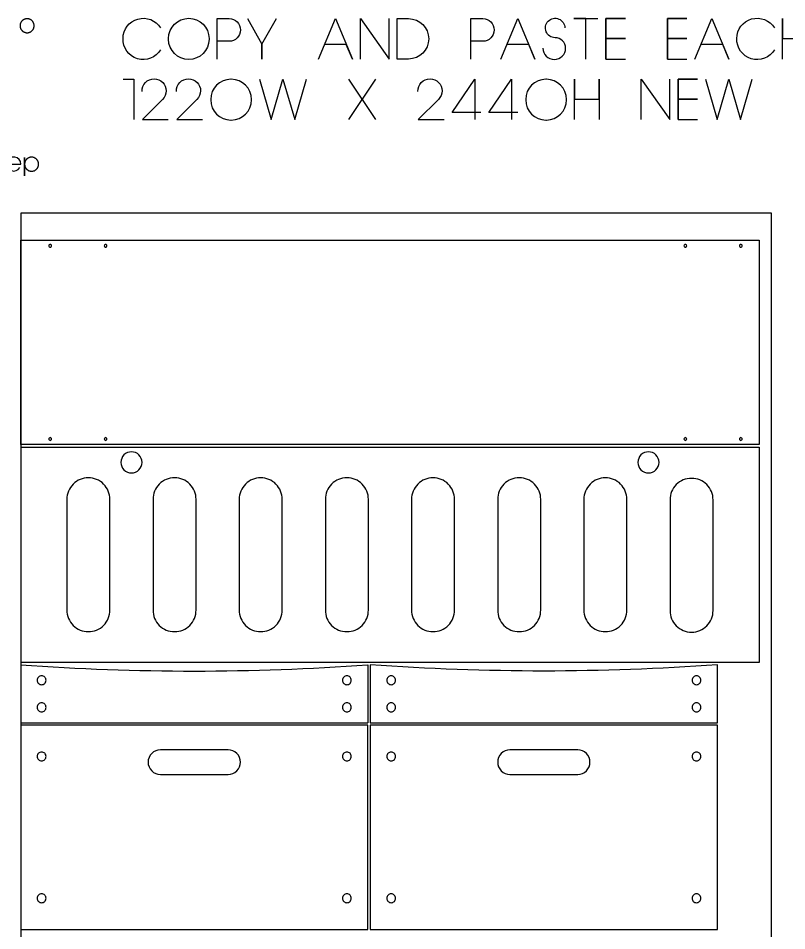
# Model space of a CAD drawing. Extents: x -767 to 3744, y -438 to 2808.
# Drawn here: x -4 to 1245, y 1274 to 2757 of the extents above; entities that cross this region are included whole.
import ezdxf

# ---------------------------------------------------------------- set-up
doc = ezdxf.new("R2010")
doc.units = 0
for name, color, linetype in [('LAYER_1', 18, 'CONTINUOUS'), ('T5_LOGOLAYER_2', 18, 'CONTINUOUS'), ('T5_LOGOLAYER_21', 18, 'CONTINUOUS')]:
    doc.layers.add(name, color=color, linetype=linetype)

msp = doc.modelspace()

# ---------------------------------------------------------------- linework, layer by layer
at = {"layer": 'LAYER_1'}
for points in [[(0, 0), (1220, 0), (1220, 2440), (0, 2440)], [(0, 2396), (1200, 2396), (1200, 2064), (0, 2064)]]:
    msp.add_lwpolyline(points, close=True, dxfattribs=at)
for points in [[(48, 2389.2, 0.414214), (45.8, 2387, 0.414214), (48, 2384.8, 0.414214), (50.2, 2387, 0.414214)], [(138, 2389.2, 0.414214), (135.8, 2387, 0.414214), (138, 2384.8, 0.414214), (140.2, 2387, 0.414214)], [(1080, 2389.2, 0.414214), (1077.7, 2387, 0.414214), (1080, 2384.8, 0.414214), (1082.2, 2387, 0.414214)], [(1170, 2389.2, 0.414214), (1167.7, 2387, 0.414214), (1170, 2384.8, 0.414214), (1172.2, 2387, 0.414214)], [(48, 2075.2, 0.414214), (45.8, 2073, 0.414214), (48, 2070.8, 0.414214), (50.2, 2073, 0.414214)], [(138, 2075.2, 0.414214), (135.8, 2073, 0.414214), (138, 2070.8, 0.414214), (140.2, 2073, 0.414214)], [(1080, 2075.2, 0.414214), (1077.7, 2073, 0.414214), (1080, 2070.8, 0.414214), (1082.2, 2073, 0.414214)], [(1170, 2075.2, 0.414214), (1167.7, 2073, 0.414214), (1170, 2070.8, 0.414214), (1172.2, 2073, 0.414214)], [(180, 2052.2, 0.414214), (162.8, 2035, 0.414214), (180, 2017.8, 0.414214), (197.2, 2035, 0.414214)], [(1020, 2052.2, 0.414214), (1002.8, 2035, 0.414214), (1020, 2017.8, 0.414214), (1037.2, 2035, 0.414214)], [(75, 1795, 0.414214), (110, 1760, 0.414214), (145, 1795), (145, 1975, 0.414214), (110, 2010, 0.414214), (75, 1975)], [(215, 1795, 0.414214), (250, 1760, 0.414214), (285, 1795), (285, 1975, 0.414214), (250, 2010, 0.414214), (215, 1975)], [(355, 1795, 0.414214), (390, 1760, 0.414214), (425, 1795), (425, 1975, 0.414214), (390, 2010, 0.414214), (355, 1975)], [(495, 1795, 0.414214), (530, 1760, 0.414214), (565, 1795), (565, 1975, 0.414214), (530, 2010, 0.414214), (495, 1975)], [(635, 1795, 0.414214), (670, 1760, 0.414214), (705, 1795), (705, 1975, 0.414214), (670, 2010, 0.414214), (635, 1975)], [(775, 1795, 0.414214), (810, 1760, 0.414214), (845, 1795), (845, 1975, 0.414214), (810, 2010, 0.414214), (775, 1975)], [(915, 1795, 0.414214), (950, 1760, 0.414214), (985, 1795), (985, 1975, 0.414214), (950, 2010, 0.414214), (915, 1975)], [(1055, 1794.1, 0.414214), (1090, 1759.1, 0.414214), (1125, 1794.1), (1125, 1974.1, 0.414214), (1090, 2009.1, 0.414214), (1055, 1974.1)], [(34, 1688.2, 0.414214), (26.8, 1681, 0.414214), (34, 1673.8, 0.414214), (41.2, 1681, 0.414214)], [(530, 1688.2, 0.414214), (522.8, 1681, 0.414214), (530, 1673.8, 0.414214), (537.2, 1681, 0.414214)], [(602, 1688.2, 0.414214), (594.8, 1681, 0.414214), (602, 1673.8, 0.414214), (609.2, 1681, 0.414214)], [(1098, 1688.2, 0.414214), (1090.8, 1681, 0.414214), (1098, 1673.8, 0.414214), (1105.2, 1681, 0.414214)], [(34, 1644.2, 0.414214), (26.8, 1637, 0.414214), (34, 1629.8, 0.414214), (41.2, 1637, 0.414214)], [(530, 1644.2, 0.414214), (522.8, 1637, 0.414214), (530, 1629.8, 0.414214), (537.2, 1637, 0.414214)], [(602, 1644.2, 0.414214), (594.8, 1637, 0.414214), (602, 1629.8, 0.414214), (609.2, 1637, 0.414214)], [(1098, 1644.2, 0.414214), (1090.8, 1637, 0.414214), (1098, 1629.8, 0.414214), (1105.2, 1637, 0.414214)], [(34, 1564.4, 0.414214), (26.8, 1557.2, 0.414214), (34, 1549.9, 0.414214), (41.2, 1557.2, 0.414214)], [(207, 1548, 0.414214), (227, 1528), (337, 1528, 0.414214), (357, 1548, 0.414214), (337, 1568), (227, 1568, 0.414214)], [(530, 1564.4, 0.414214), (522.8, 1557.2, 0.414214), (530, 1549.9, 0.414214), (537.2, 1557.2, 0.414214)], [(602, 1564.4, 0.414214), (594.8, 1557.2, 0.414214), (602, 1549.9, 0.414214), (609.2, 1557.2, 0.414214)], [(775, 1548, 0.414214), (795, 1528), (905, 1528, 0.414214), (925, 1548, 0.414214), (905, 1568), (795, 1568, 0.414214)], [(1098, 1564.4, 0.414214), (1090.8, 1557.2, 0.414214), (1098, 1549.9, 0.414214), (1105.2, 1557.2, 0.414214)], [(34, 1334, 0.414214), (26.8, 1326.8, 0.414214), (34, 1319.5, 0.414214), (41.2, 1326.8, 0.414214)], [(530, 1334, 0.414214), (522.8, 1326.8, 0.414214), (530, 1319.5, 0.414214), (537.2, 1326.8, 0.414214)], [(602, 1334, 0.414214), (594.8, 1326.8, 0.414214), (602, 1319.5, 0.414214), (609.2, 1326.8, 0.414214)], [(1098, 1334, 0.414214), (1090.8, 1326.8, 0.414214), (1098, 1319.5, 0.414214), (1105.2, 1326.8, 0.414214)]]:
    msp.add_lwpolyline(points, format="xyb", close=True, dxfattribs=at)
msp.add_lwpolyline([(0, 2060), (1200, 2060), (1200, 1710), (0, 1710)], dxfattribs=at)
msp.add_lwpolyline([(0, 1706, 0.035461), (564, 1706), (564, 1612)], format="xyb", dxfattribs=at)
at = {"layer": 'T5_LOGOLAYER_2'}
for points in [[(10.5, 2733.1), (11, 2733.1), (11.6, 2733.2), (12.2, 2733.2), (12.7, 2733.3), (13.3, 2733.5), (13.8, 2733.6), (14.4, 2733.8), (14.9, 2734), (15.4, 2734.2), (15.9, 2734.5), (16.4, 2734.8), (16.8, 2735.1), (17.3, 2735.4), (17.7, 2735.7), (18.1, 2736.1), (18.5, 2736.5), (18.9, 2736.8), (19.2, 2737.3), (19.6, 2737.7), (19.9, 2738.1), (20.2, 2738.6), (20.5, 2739.1), (20.7, 2739.6), (21, 2740.1), (21.2, 2740.6), (21.3, 2741.1), (21.5, 2741.7), (21.6, 2742.2), (21.7, 2742.8), (21.8, 2743.3), (21.8, 2743.9), (21.9, 2744.5), (21.8, 2745.1), (21.8, 2745.7), (21.7, 2746.2), (21.6, 2746.8), (21.5, 2747.4), (21.3, 2747.9), (21.2, 2748.4), (21, 2748.9), (20.7, 2749.5), (20.5, 2749.9), (20.2, 2750.4), (19.9, 2750.9), (19.6, 2751.3), (19.2, 2751.8), (18.9, 2752.2), (18.5, 2752.6), (18.1, 2753), (17.7, 2753.3), (17.3, 2753.6), (16.8, 2754), (16.4, 2754.3), (15.9, 2754.5), (15.4, 2754.8), (14.9, 2755), (14.4, 2755.2), (13.8, 2755.4), (13.3, 2755.6), (12.7, 2755.7), (12.2, 2755.8), (11.6, 2755.9), (11, 2755.9), (10.5, 2755.9), (9.9, 2755.9), (9.3, 2755.9), (8.7, 2755.8), (8.2, 2755.7), (7.6, 2755.6), (7.1, 2755.4), (6.5, 2755.2), (6, 2755), (5.5, 2754.8), (5, 2754.5), (4.5, 2754.3), (4.1, 2754), (3.6, 2753.6), (3.2, 2753.3), (2.8, 2753), (2.4, 2752.6), (2, 2752.2), (1.7, 2751.8), (1.3, 2751.3), (1, 2750.9), (0.7, 2750.4), (0.4, 2749.9), (0.2, 2749.5), (-0.1, 2748.9), (-0.3, 2748.4), (-0.4, 2747.9), (-0.6, 2747.4), (-0.7, 2746.8), (-0.8, 2746.2), (-0.9, 2745.7), (-0.9, 2745.1), (-0.9, 2744.5), (-0.9, 2743.9), (-0.9, 2743.3), (-0.8, 2742.8), (-0.7, 2742.2), (-0.6, 2741.7), (-0.4, 2741.1), (-0.3, 2740.6), (-0.1, 2740.1), (0.2, 2739.6), (0.4, 2739.1), (0.7, 2738.6), (1, 2738.1), (1.3, 2737.7), (1.7, 2737.3), (2, 2736.8), (2.4, 2736.5), (2.8, 2736.1), (3.2, 2735.7), (3.6, 2735.4), (4.1, 2735.1), (4.5, 2734.8), (5, 2734.5), (5.5, 2734.2), (6, 2734), (6.5, 2733.8), (7.1, 2733.6), (7.6, 2733.5), (8.2, 2733.3), (8.7, 2733.2), (9.3, 2733.2), (9.9, 2733.1)], [(6.3, 2508.4), (6.3, 2530.6), (6.3, 2519.5), (6.3, 2518.9), (6.4, 2518.3), (6.5, 2517.8), (6.6, 2517.2), (6.7, 2516.7), (6.8, 2516.1), (7, 2515.6), (7.2, 2515.1), (7.5, 2514.6), (7.7, 2514.1), (8, 2513.6), (8.3, 2513.1), (8.6, 2512.7), (8.9, 2512.3), (9.3, 2511.8), (9.7, 2511.5), (10.1, 2511.1), (10.5, 2510.7), (10.9, 2510.4), (11.4, 2510.1), (11.8, 2509.8), (12.3, 2509.5), (12.8, 2509.2), (13.3, 2509), (13.8, 2508.8), (14.3, 2508.6), (14.9, 2508.5), (15.4, 2508.3), (16, 2508.2), (16.6, 2508.2), (17.1, 2508.1), (17.7, 2508.1), (18.3, 2508.1), (18.9, 2508.2), (19.5, 2508.2), (20, 2508.3), (20.6, 2508.5), (21.1, 2508.6), (21.7, 2508.8), (22.2, 2509), (22.7, 2509.2), (23.2, 2509.5), (23.6, 2509.8), (24.1, 2510.1), (24.6, 2510.4), (25, 2510.7), (25.4, 2511.1), (25.8, 2511.5), (26.2, 2511.8), (26.5, 2512.3), (26.9, 2512.7), (27.2, 2513.1), (27.5, 2513.6), (27.8, 2514.1), (28, 2514.6), (28.2, 2515.1), (28.4, 2515.6), (28.6, 2516.1), (28.8, 2516.7), (28.9, 2517.2), (29, 2517.8), (29.1, 2518.3), (29.1, 2518.9), (29.1, 2519.5), (29.1, 2520.1), (29.1, 2520.7), (29, 2521.2), (28.9, 2521.8), (28.8, 2522.4), (28.6, 2522.9), (28.4, 2523.4), (28.2, 2523.9), (28, 2524.5), (27.8, 2524.9), (27.5, 2525.4), (27.2, 2525.9), (26.9, 2526.3), (26.5, 2526.8), (26.2, 2527.2), (25.8, 2527.6), (25.4, 2528), (25, 2528.3), (24.6, 2528.6), (24.1, 2529), (23.6, 2529.3), (23.2, 2529.5), (22.7, 2529.8), (22.2, 2530), (21.7, 2530.2), (21.1, 2530.4), (20.6, 2530.6), (20, 2530.7), (19.5, 2530.8), (18.9, 2530.9), (18.3, 2530.9), (17.7, 2530.9), (17.1, 2530.9), (16.6, 2530.9), (16, 2530.8), (15.4, 2530.7), (14.9, 2530.6), (14.3, 2530.4), (13.8, 2530.2), (13.3, 2530), (12.8, 2529.8), (12.3, 2529.5), (11.8, 2529.3), (11.4, 2529), (10.9, 2528.6), (10.5, 2528.3), (10.1, 2528), (9.7, 2527.6), (9.3, 2527.2), (8.9, 2526.8), (8.6, 2526.3), (8.3, 2525.9), (8, 2525.4), (7.7, 2524.9), (7.5, 2524.5), (7.2, 2523.9), (7, 2523.4), (6.8, 2522.9), (6.7, 2522.4), (6.6, 2521.8), (6.5, 2521.2), (6.4, 2520.7), (6.3, 2520.1), (6.3, 2519.5), (6.3, 2500.6)], [(0, 1608), (0, 1276), (564, 1276), (564, 1608)], [(568, 1608), (568, 1276), (1132, 1276), (1132, 1608)]]:
    msp.add_lwpolyline(points, close=True, dxfattribs=at)
msp.add_lwpolyline([(-21.9, 2519.5), (0.3, 2519.5, 0.90232), (-22.1, 2522.3, 0.862347), (-1.2, 2514.1)], format="xyb", dxfattribs=at)
msp.add_lwpolyline([(0, 1706), (0, 1612), (564, 1612)], dxfattribs=at)
msp.add_lwpolyline([(568, 1706), (568, 1612), (1132, 1612), (1132, 1706, -0.035461)], format="xyb", close=True, dxfattribs=at)
at = {"layer": 'T5_LOGOLAYER_21'}
for points in [[(227.3, 2705.5, -0.77786), (166.3, 2723.8, -0.756443), (227.3, 2740.9)], [(319.1, 2690.4), (319.1, 2756), (338.8, 2756, -1), (338.8, 2719.2), (319.1, 2719.2)], [(731.2, 2690.4), (731.2, 2756), (750.8, 2756, -1), (750.8, 2719.2), (731.2, 2719.2)], [(848.6, 2708.1, 1), (885.4, 2708.1, 0.415385), (868.3, 2725.1, -0.668438), (857.2, 2752, -0.668438), (884.1, 2740.9)], [(1224.7, 2705.5, -0.77786), (1163.6, 2723.8, -0.756443), (1224.7, 2740.9)], [(197.2, 2637.9, -0.423868), (216.8, 2658.2, -0.413911), (236.5, 2638.5, -0.194637), (230.6, 2624.7), (197.8, 2591.9), (239.8, 2591.9)], [(252.9, 2637.9, -0.423868), (272.6, 2658.2, -0.413911), (292.3, 2638.5, -0.194637), (286.4, 2624.7), (253.6, 2591.9), (295.6, 2591.9)], [(645.4, 2637.9, -0.423868), (665.1, 2658.2, -0.413911), (684.7, 2638.5, -0.194637), (678.8, 2624.7), (646, 2591.9), (688, 2591.9)]]:
    msp.add_lwpolyline(points, format="xyb", dxfattribs=at)
for points in [[(306, 2722.5, -1), (240.3, 2722.5), (240.3, 2723.8, -1), (306, 2723.8)], [(611.8, 2690.4), (611.8, 2756), (630.1, 2756, -1), (630.1, 2690.4)], [(341.5, 2591.3), (342.2, 2591.3, 0.413333), (375, 2624.1), (375, 2624.7, 0.413333), (342.2, 2657.5), (341.5, 2657.5, 0.413333), (308.7, 2624.7), (308.7, 2624.1, 0.413333)], [(853.4, 2591.3), (854.1, 2591.3, 0.413333), (886.9, 2624.1), (886.9, 2624.7, 0.413333), (854.1, 2657.5), (853.4, 2657.5, 0.413333), (820.6, 2624.7), (820.6, 2624.1, 0.413333)]]:
    msp.add_lwpolyline(points, format="xyb", close=True, dxfattribs=at)
for points in [[(368.3, 2756), (391.9, 2714.6), (391.9, 2690.4), (391.9, 2714.6), (415.6, 2756)], [(483.8, 2690.4), (511.4, 2756), (538.9, 2690.4), (529.1, 2714), (494.3, 2714)], [(552, 2690.4), (552, 2756), (598.6, 2690.4), (598.6, 2756)], [(780.4, 2690.4), (807.9, 2756), (835.5, 2690.4), (825.7, 2714), (790.9, 2714)], [(918.2, 2690.4), (918.2, 2756), (898.5, 2756), (937.9, 2756)], [(951, 2690.4), (951, 2756), (982.5, 2756), (951, 2756), (951, 2723.8), (982.5, 2723.8), (951, 2723.8), (951, 2690.4), (982.5, 2690.4)], [(1050.8, 2690.4), (1050.8, 2756), (1082.2, 2756), (1050.8, 2756), (1050.8, 2723.8), (1082.2, 2723.8), (1050.8, 2723.8), (1050.8, 2690.4), (1082.2, 2690.4)], [(1095.4, 2690.4), (1122.9, 2756), (1150.5, 2690.4), (1140.7, 2714), (1105.9, 2714)], [(1237.6, 2690.4), (1237.6, 2756), (1237.6, 2723.8), (1277.7, 2723.8), (1277.7, 2756), (1277.7, 2690.4)], [(166.3, 2657.5), (184, 2657.5), (184, 2591.9)], [(388.1, 2657.5), (407.2, 2591.9), (426.2, 2657.5), (445.2, 2591.9), (464.2, 2657.5)], [(532.5, 2657.5), (576.5, 2591.9)], [(533.1, 2591.9), (577.1, 2657.5)], [(747.7, 2603.7), (701.1, 2603.7), (737.9, 2657.5), (737.9, 2591.9)], [(807.5, 2603.7), (760.9, 2603.7), (797.6, 2657.5), (797.6, 2591.9)], [(900, 2591.9), (900, 2657.5), (900, 2625.4), (940, 2625.4), (940, 2657.5), (940, 2591.9)], [(1008.3, 2591.9), (1008.3, 2657.5), (1054.9, 2591.9), (1054.9, 2657.5)], [(1068, 2591.9), (1068, 2657.5), (1099.5, 2657.5), (1068, 2657.5), (1068, 2625.4), (1099.5, 2625.4), (1068, 2625.4), (1068, 2591.9), (1099.5, 2591.9)], [(1112.6, 2657.5), (1131.6, 2591.9), (1150.7, 2657.5), (1169.7, 2591.9), (1188.7, 2657.5)]]:
    msp.add_lwpolyline(points, dxfattribs=at)

doc.saveas('drawing.dxf')
